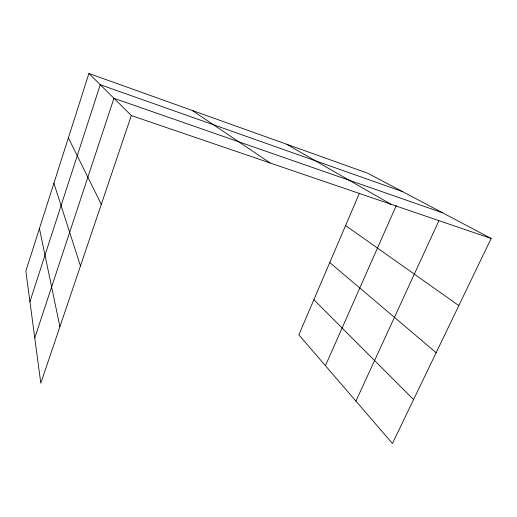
<?xml version="1.0" encoding="UTF-8"?>
<svg xmlns="http://www.w3.org/2000/svg" width="517" height="517" viewBox="0 0 517 517"><rect width="100%" height="100%" fill="white"/><g stroke="black" fill="none" stroke-linecap="round" stroke-linejoin="round"><path stroke-width="0.78" d="M88.918 73.479L25.85 271.102L40.804 383.2L131.324 115.562L88.918 73.479L367.917 173.305L491.15 238.486L392.422 443.521L298.852 334.822L359.425 193.164M29.928 301.67L100.259 84.73L402.465 191.574M34.768 337.956L113.934 98.301L442.539 212.771M325.426 365.693L396.293 205.514M355.916 401.108L438.843 220.811M131.324 115.562L491.15 238.486M286.502 144.172L390.923 204.247M192.305 110.47L270.171 162.997M345.582 225.528L458.837 305.599M329.749 262.558L436.154 352.704M313.871 299.705L413.587 399.57M68.373 137.858L101.3 204.344M53.897 183.218L80.452 265.971M39.447 228.501L59.907 326.725"/></g></svg>
